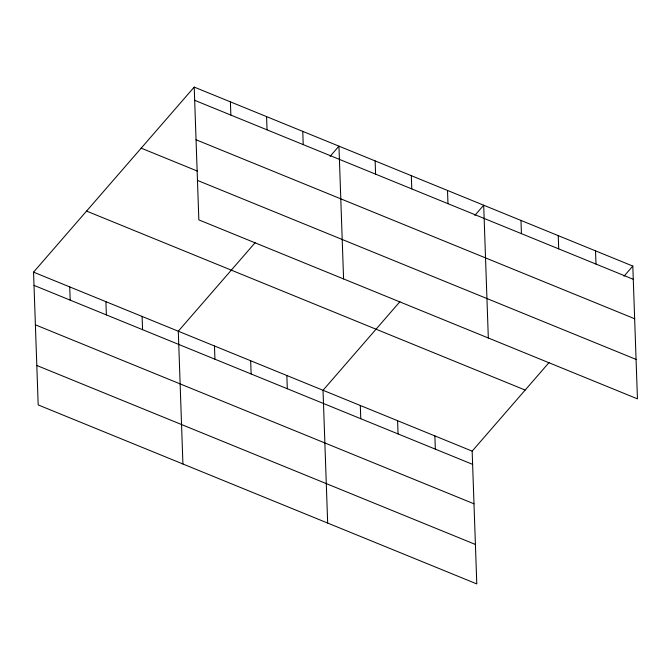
<?xml version="1.0" encoding="UTF-8"?>
<svg xmlns="http://www.w3.org/2000/svg" width="671" height="671" viewBox="0 0 671 671"><rect width="100%" height="100%" fill="white"/><g stroke="black" fill="none" stroke-linecap="round" stroke-linejoin="round"><path stroke-width="1.01" d="M549.071 362.533L472.158 451.13L476.787 583.913L38.188 404.932L33.55 272.149L194.213 87.087L632.812 266.068L637.45 398.851L198.842 219.87L194.213 87.087M255.206 242.617L178.293 331.214L182.923 463.997M330.115 156.326L338.947 146.152L343.586 278.935M399.941 301.673L323.028 390.279L327.666 523.061M474.85 215.391L483.69 205.217L488.32 337.999M623.98 276.242L632.812 266.068M194.674 100.314L633.273 279.295M196.049 139.769L634.657 318.75M141.195 148.157L197.375 171.08M197.467 180.415L636.074 359.404M86.567 211.08L525.175 390.061M33.55 272.149L472.158 451.13M34.011 285.376L472.619 464.357M35.387 324.831L473.994 503.812M36.813 365.477L475.412 544.458M595.529 250.853L595.991 264.089M558.247 235.638L558.708 248.874M520.973 220.424L521.434 233.659M447.507 190.447L447.968 203.682M434.875 435.915L435.336 449.151M411.315 175.685L411.776 188.912M397.593 420.7L398.054 433.936M375.131 160.914L375.592 174.15M360.31 405.485L360.772 418.721M302.764 131.382L303.225 144.617M286.844 375.508L287.305 388.744M266.58 116.62L267.041 129.847M250.66 360.746L251.122 373.973M230.396 101.849L230.858 115.085M214.477 345.976L214.938 359.211M142.101 316.444L142.571 329.679M105.917 301.682L106.379 314.909M69.734 286.911L70.195 300.147"/></g></svg>
